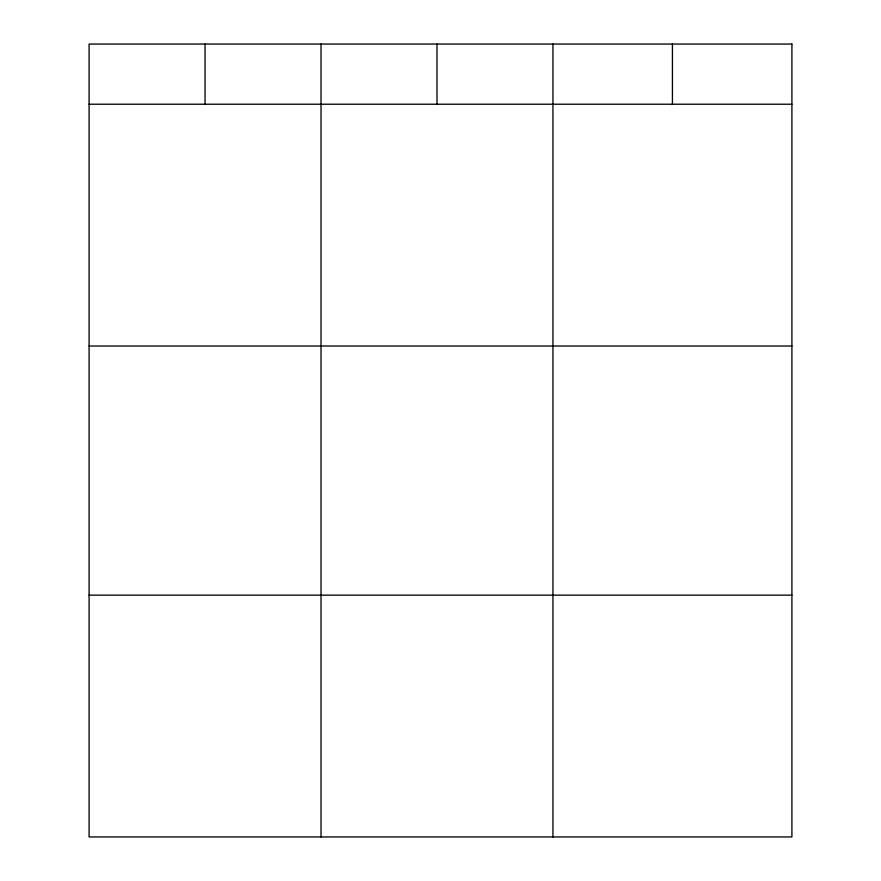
<?xml version="1.0" encoding="UTF-8"?>
<svg xmlns="http://www.w3.org/2000/svg" width="881" height="881" viewBox="0 0 881 881"><rect width="100%" height="100%" fill="white"/><g stroke="black" fill="none" stroke-linecap="round" stroke-linejoin="round"><path stroke-width="1.32" d="M89.091 104.222L791.909 104.222M89.091 346.024L791.909 346.024M89.091 595.149L791.909 595.149M672.434 44.05L672.434 104.222M552.949 44.05L552.949 836.95M436.987 44.05L436.987 104.222M321.025 44.05L321.025 836.95M205.053 44.05L205.053 104.222M791.909 44.05L89.091 44.05L89.091 836.95L791.909 836.95L791.909 44.05"/></g></svg>
